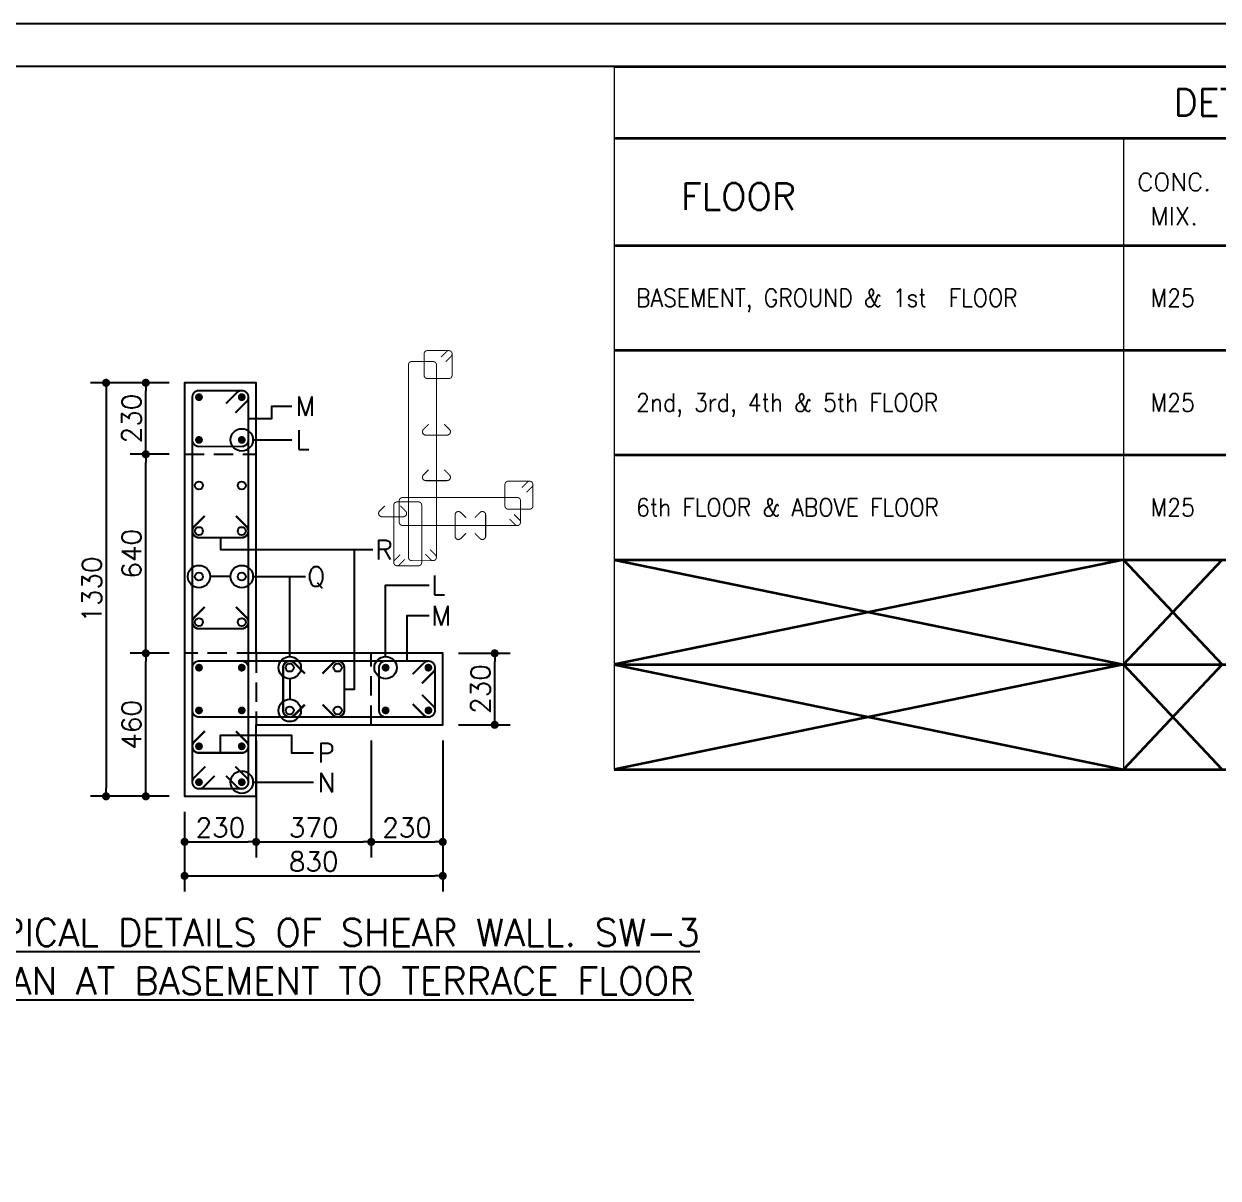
# Model space of a CAD drawing. Extents: x -200722 to 834823, y -494970 to 88783.
# Drawn here: x 376544 to 391900, y -54460 to -39610 of the extents above; entities that cross this region are included whole.
import ezdxf
from ezdxf.enums import TextEntityAlignment as Align

# ---------------------------------------------------------------- set-up
doc = ezdxf.new("R2010")
doc.units = 0
doc.header["$LTSCALE"] = 100
doc.header["$MEASUREMENT"] = 0
doc.header["$PDMODE"] = 34
doc.linetypes.add('HIDDEN', pattern=[0.375, 0.25, -0.125])
doc.layers.get('0').update_dxf_attribs({"linetype": 'CONTINUOUS'})
doc.layers.get('DEFPOINTS').update_dxf_attribs({"linetype": 'CONTINUOUS'})
doc.layers.add('9_PRINT BOUNDARY_NON PRINT', color=32, linetype='CONTINUOUS', plot=False)
doc.layers.add('9_TITLE TEXT', color=7, linetype='CONTINUOUS', lineweight=20)
for name, color, linetype in [('BEAM', 4, 'CONTINUOUS'), ('COL. SHED. STEEL.', 6, 'CONTINUOUS'), ('STEEL', 6, 'CONTINUOUS'), ('TEXT', 2, 'CONTINUOUS')]:
    doc.layers.add(name, color=color, linetype=linetype)
doc.styles.add('ROMANS', font='romans.shx')
doc.styles.get("Standard").update_dxf_attribs({"font": 'simplex.shx'})
doc.dimstyles.new('STANDARD$0', dxfattribs={"dimtxt": 2.5, "dimasz": 2.5, "dimexe": 2, "dimexo": 0.7, "dimgap": 0.9, "dimtad": 1, "dimdec": 0, "dimdsep": 46, "dimtxsty": 'ROMANS', "dimcen": 0.09, "dimclrd": 4, "dimclre": 4, "dimclrt": 3, "dimadec": 0, "dimazin": 0, "dimtfac": 1, "dimtdec": 0, "dimtmove": 0, "dimatfit": 3, "dimfxl": 1, "dimtolj": 1, "dimtzin": 0, "dimarcsym": 0})

# ---------------------------------------------------------------- blocks, each defined once
blk = doc.blocks.new('DOT')
at = {"color": 0, "linetype": 'ByBlock'}
blk.add_line((-0.5, 0), (-1, 0), dxfattribs=at)
at = {"color": 0, "linetype": 'ByBlock', "const_width": 0.5}
blk.add_lwpolyline([(-0.25, 0, 1), (0.25, 0, 1)], format="xyb", close=True, dxfattribs=at)
blk = doc.blocks.new('*D101')
at = {"layer": 'BEAM', "color": 0, "lineweight": -2, "transparency": 16777216}
for p, q in [((378610, -49748), (378610, -50334)), ((379530, -49748), (379530, -50334)), ((378714, -50134), (379426, -50134))]:
    blk.add_line(p, q, dxfattribs=at)
at = {"layer": 'DEFPOINTS', "color": 0, "lineweight": -3, "transparency": 16777216}
for p in [(378610, -49548, 3448), (379530, -49548, 3448), (379530, -50134)]:
    blk.add_point(p, dxfattribs=at)
at = {"layer": 'BEAM', "color": 0, "lineweight": -2, "transparency": 16777216, "xscale": 104, "yscale": 104, "zscale": 104, "rotation": 180}
blk.add_blockref('DOT', (378610, -50134), dxfattribs=at)
at = {"layer": 'BEAM', "color": 0, "lineweight": -2, "transparency": 16777216, "xscale": 104, "yscale": 104, "zscale": 104}
blk.add_blockref('DOT', (379530, -50134), dxfattribs=at)
at = {"layer": 'BEAM', "color": 0, "transparency": 16777216, "insert": (379070, -49950), "char_height": 248, "attachment_point": 5}
blk.add_mtext('\\A1;230', dxfattribs=at)
blk = doc.blocks.new('_DOT')
at = {"color": 0, "linetype": 'ByBlock'}
blk.add_line((-0.5, 0), (-1, 0), dxfattribs=at)
at = {"color": 0, "linetype": 'ByBlock', "const_width": 0.5}
blk.add_lwpolyline([(-0.25, 0, 1), (0.25, 0, 1)], format="xyb", close=True, dxfattribs=at)
blk = doc.blocks.new('*D102')
at = {"layer": 'BEAM', "color": 0, "lineweight": -2, "transparency": 16777216}
for p, q in [((379530, -48828), (379530, -50334)), ((381010, -48828), (381010, -50334)), ((379634, -50134), (380906, -50134))]:
    blk.add_line(p, q, dxfattribs=at)
at = {"layer": 'DEFPOINTS', "color": 0, "lineweight": -3, "transparency": 16777216}
for p in [(379530, -48628, 3448), (381010, -48628, 3448), (381010, -50134)]:
    blk.add_point(p, dxfattribs=at)
at = {"layer": 'BEAM', "color": 0, "lineweight": -2, "transparency": 16777216, "xscale": 104, "yscale": 104, "zscale": 104, "rotation": 180}
blk.add_blockref('DOT', (379530, -50134), dxfattribs=at)
at = {"layer": 'BEAM', "color": 0, "lineweight": -2, "transparency": 16777216, "xscale": 104, "yscale": 104, "zscale": 104}
blk.add_blockref('DOT', (381010, -50134), dxfattribs=at)
at = {"layer": 'BEAM', "color": 0, "transparency": 16777216, "insert": (380270, -49950), "char_height": 248, "attachment_point": 5}
blk.add_mtext('\\A1;370', dxfattribs=at)
blk = doc.blocks.new('*D103')
at = {"layer": 'BEAM', "color": 0, "lineweight": -2, "transparency": 16777216}
for p, q in [((381010, -48828), (381010, -50334)), ((381930, -48828), (381930, -50334)), ((381114, -50134), (381826, -50134))]:
    blk.add_line(p, q, dxfattribs=at)
at = {"layer": 'DEFPOINTS', "color": 0, "lineweight": -3, "transparency": 16777216}
for p in [(381010, -48628, 3448), (381930, -48628, 3448), (381930, -50134)]:
    blk.add_point(p, dxfattribs=at)
at = {"layer": 'BEAM', "color": 0, "lineweight": -2, "transparency": 16777216, "xscale": 104, "yscale": 104, "zscale": 104, "rotation": 180}
blk.add_blockref('DOT', (381010, -50134), dxfattribs=at)
at = {"layer": 'BEAM', "color": 0, "lineweight": -2, "transparency": 16777216, "xscale": 104, "yscale": 104, "zscale": 104}
blk.add_blockref('DOT', (381930, -50134), dxfattribs=at)
at = {"layer": 'BEAM', "color": 0, "transparency": 16777216, "insert": (381470, -49950), "char_height": 248, "attachment_point": 5}
blk.add_mtext('\\A1;230', dxfattribs=at)
blk = doc.blocks.new('*D104')
at = {"layer": 'BEAM', "color": 0, "lineweight": -2, "transparency": 16777216}
for p, q in [((382130, -47708), (382798, -47708)), ((382598, -48524), (382598, -47812)), ((382130, -48628), (382798, -48628))]:
    blk.add_line(p, q, dxfattribs=at)
at = {"layer": 'DEFPOINTS', "color": 0, "lineweight": -3, "transparency": 16777216}
for p in [(381930, -47708, 3448), (382598, -47708), (381930, -48628, 3448)]:
    blk.add_point(p, dxfattribs=at)
at = {"layer": 'BEAM', "color": 0, "lineweight": -2, "transparency": 16777216, "xscale": 104, "yscale": 104, "zscale": 104}
for p, rotation in [((382598, -47708), 90), ((382598, -48628), 270)]:
    blk.add_blockref('DOT', p, dxfattribs=dict(at, rotation=rotation))
at = {"layer": 'BEAM', "color": 0, "transparency": 16777216, "insert": (382414, -48168), "char_height": 248, "attachment_point": 5, "rotation": 90}
blk.add_mtext('\\A1;230', dxfattribs=at)
blk = doc.blocks.new('*D105')
at = {"layer": 'BEAM', "color": 0, "lineweight": -2, "transparency": 16777216}
for p, q in [((378410, -47708), (377911, -47708)), ((378111, -49444), (378111, -47812)), ((378410, -49548), (377911, -49548))]:
    blk.add_line(p, q, dxfattribs=at)
at = {"layer": 'DEFPOINTS', "color": 0, "lineweight": -3, "transparency": 16777216}
for p in [(378111, -47708), (378610, -47708, 3448), (378610, -49548, 3448)]:
    blk.add_point(p, dxfattribs=at)
at = {"layer": 'BEAM', "color": 0, "lineweight": -2, "transparency": 16777216, "xscale": 104, "yscale": 104, "zscale": 104}
for p, rotation in [((378111, -47708), 90), ((378111, -49548), 270)]:
    blk.add_blockref('DOT', p, dxfattribs=dict(at, rotation=rotation))
at = {"layer": 'BEAM', "color": 0, "transparency": 16777216, "insert": (377927, -48628), "char_height": 248, "attachment_point": 5, "rotation": 90}
blk.add_mtext('\\A1;460', dxfattribs=at)
blk = doc.blocks.new('*D106')
at = {"layer": 'BEAM', "color": 0, "lineweight": -2, "transparency": 16777216}
for p, q in [((378410, -45148), (377911, -45148)), ((378111, -47604), (378111, -45252)), ((378410, -47708), (377911, -47708))]:
    blk.add_line(p, q, dxfattribs=at)
at = {"layer": 'DEFPOINTS', "color": 0, "lineweight": -3, "transparency": 16777216}
for p in [(378111, -45148), (378610, -45148, 3448), (378610, -47708, 3448)]:
    blk.add_point(p, dxfattribs=at)
at = {"layer": 'BEAM', "color": 0, "lineweight": -2, "transparency": 16777216, "xscale": 104, "yscale": 104, "zscale": 104}
for p, rotation in [((378111, -45148), 90), ((378111, -47708), 270)]:
    blk.add_blockref('DOT', p, dxfattribs=dict(at, rotation=rotation))
at = {"layer": 'BEAM', "color": 0, "transparency": 16777216, "insert": (377927, -46428), "char_height": 248, "attachment_point": 5, "rotation": 90}
blk.add_mtext('\\A1;640', dxfattribs=at)
blk = doc.blocks.new('*D107')
at = {"layer": 'BEAM', "color": 0, "lineweight": -2, "transparency": 16777216}
for p, q in [((381930, -48828), (381930, -50772)), ((378610, -49748), (378610, -50772)), ((378714, -50572), (381826, -50572))]:
    blk.add_line(p, q, dxfattribs=at)
at = {"layer": 'DEFPOINTS', "color": 0, "lineweight": -3, "transparency": 16777216}
for p in [(381930, -48628, 3448), (378610, -49548, 3448), (381930, -50572)]:
    blk.add_point(p, dxfattribs=at)
at = {"layer": 'BEAM', "color": 0, "lineweight": -2, "transparency": 16777216, "xscale": 104, "yscale": 104, "zscale": 104, "rotation": 180}
blk.add_blockref('DOT', (378610, -50572), dxfattribs=at)
at = {"layer": 'BEAM', "color": 0, "lineweight": -2, "transparency": 16777216, "xscale": 104, "yscale": 104, "zscale": 104}
blk.add_blockref('DOT', (381930, -50572), dxfattribs=at)
at = {"layer": 'BEAM', "color": 0, "transparency": 16777216, "insert": (380270, -50388), "char_height": 248, "attachment_point": 5}
blk.add_mtext('\\A1;830', dxfattribs=at)
blk = doc.blocks.new('*D108')
at = {"layer": 'BEAM', "color": 0, "lineweight": -2, "transparency": 16777216}
for p, q in [((378410, -44228), (377911, -44228)), ((378111, -45044), (378111, -44332)), ((378410, -45148), (377911, -45148))]:
    blk.add_line(p, q, dxfattribs=at)
at = {"layer": 'DEFPOINTS', "color": 0, "lineweight": -3, "transparency": 16777216}
for p in [(378111, -44228), (378610, -44228, 3448), (378610, -45148, 3448)]:
    blk.add_point(p, dxfattribs=at)
at = {"layer": 'BEAM', "color": 0, "lineweight": -2, "transparency": 16777216, "xscale": 104, "yscale": 104, "zscale": 104}
for p, rotation in [((378111, -44228), 90), ((378111, -45148), 270)]:
    blk.add_blockref('DOT', p, dxfattribs=dict(at, rotation=rotation))
at = {"layer": 'BEAM', "color": 0, "transparency": 16777216, "insert": (377927, -44688), "char_height": 248, "attachment_point": 5, "rotation": 90}
blk.add_mtext('\\A1;230', dxfattribs=at)
blk = doc.blocks.new('*D109')
at = {"layer": 'BEAM', "color": 0, "lineweight": -2, "transparency": 16777216}
for p, q in [((378410, -44228), (377400, -44228)), ((377600, -44332), (377600, -49444)), ((378410, -49548), (377400, -49548))]:
    blk.add_line(p, q, dxfattribs=at)
at = {"layer": 'DEFPOINTS', "color": 0, "lineweight": -3, "transparency": 16777216}
for p in [(378610, -44228, 3448), (377600, -49548), (378610, -49548)]:
    blk.add_point(p, dxfattribs=at)
at = {"layer": 'BEAM', "color": 0, "lineweight": -2, "transparency": 16777216, "xscale": 104, "yscale": 104, "zscale": 104}
for p, rotation in [((377600, -44228), 90), ((377600, -49548), 270)]:
    blk.add_blockref('DOT', p, dxfattribs=dict(at, rotation=rotation))
at = {"layer": 'BEAM', "color": 0, "transparency": 16777216, "insert": (377416, -46888), "char_height": 248, "attachment_point": 5, "rotation": 90}
blk.add_mtext('\\A1;1330', dxfattribs=at)

msp = doc.modelspace()

# ---------------------------------------------------------------- linework, layer by layer
at = {"lineweight": 20}
for p, q in [((384133.2, -40160.4), (384133.2, -49201)), ((390681.7, -41080.4), (390681.7, -49201))]:
    msp.add_line(p, q, dxfattribs=at)
at = {"lineweight": 35}
for p, q in [((384133.2, -40160.4), (412446.4, -40160.4)), ((384133.2, -41080.4), (412446.4, -41080.4)), ((384133.2, -42460.4), (412446.4, -42460.4)), ((384133.2, -43808.5), (412446.4, -43808.5)), ((384133.2, -45156.7), (412446.4, -45156.7)), ((384133.2, -45156.7), (412446.4, -45156.7)), ((384133.2, -46504.8), (412446.4, -46504.8)), ((384133.2, -47852.9), (412446.4, -47852.9)), ((384133.2, -49201), (412446.4, -49201))]:
    msp.add_line(p, q, dxfattribs=at)
at = {"color": 0, "linetype": 'HIDDEN', "ltscale": 10}
for p, q in [((378610, -45147.9), (379530, -45147.9)), ((379530, -47707.9), (378610, -47707.9)), ((379530, -47707.9), (379530, -48627.9)), ((381010, -48627.9), (381010, -47707.9))]:
    msp.add_line(p, q, dxfattribs=at)
at = {"color": 8, "lineweight": 35}
for p, q in [((384133.2, -46504.8), (390681.7, -47852.9)), ((390681.7, -46504.8), (384133.2, -47852.9)), ((390681.7, -46504.8), (391951.3, -47852.9)), ((390681.7, -47852.9), (391951.3, -46504.8)), ((384133.2, -47852.9), (390681.7, -49201)), ((390681.7, -47852.9), (384133.2, -49201)), ((391951.3, -47852.9), (390681.7, -49201)), ((391951.3, -49201), (390681.7, -47852.9))]:
    msp.add_line(p, q, dxfattribs=at)
msp.add_lwpolyline([(330496.4, -104400.4), (421906.4, -104400.4), (421906.4, -40160.4), (330496.4, -40160.4)], close=True)
at = {"layer": '9_PRINT BOUNDARY_NON PRINT'}
msp.add_lwpolyline([(329946.4, -104950.4), (422456.4, -104950.4), (422456.4, -39610.4), (329946.4, -39610.4)], close=True, dxfattribs=at)
at = {"layer": '9_TITLE TEXT'}
msp.add_lwpolyline([(421906.4, -40160.4), (330496.4, -40160.4), (330496.4, -104400.4), (421906.4, -104400.4)], dxfattribs=at)
at = {"layer": 'BEAM'}
msp.add_lwpolyline([(379530, -47707.9), (379530, -44227.9), (378610, -44227.9), (378610, -49547.9), (379530, -49547.9), (379530, -48627.9), (381930, -48627.9), (381930, -47707.9), (379530, -47707.9)], dxfattribs=at)
at = {"layer": 'COL. SHED. STEEL.', "linetype": 'Continuous'}
for points, const_width in [([(381732.3, -43813.9), (382007.3, -43813.9, -0.4142136), (382049.8, -43856.4), (382049.8, -44131.4, -0.4142136), (382007.3, -44173.9), (381732.3, -44173.9, -0.4142136), (381689.8, -44131.4), (381689.8, -43856.4, -0.4142136)], 12.5), ([(378795, -44327.9), (379345, -44327.9, -0.4142136), (379430, -44412.9), (379430, -44962.9, -0.4142136), (379345, -45047.9), (378795, -45047.9, -0.4142136), (378710, -44962.9), (378710, -44412.9, -0.4142136)], 25), ([(378770, -44412.9, 1), (378820, -44412.9, 1)], 50), ([(379320, -44412.9, 1), (379370, -44412.9, 1)], 50), ([(378770, -44962.9, 1), (378820, -44962.9, 1)], 50), ([(379370, -44962.9, -1), (379320, -44962.9, -1)], 50), ([(382771.6, -45494.3), (383046.6, -45494.3, -0.4142136), (383089.1, -45536.8), (383089.1, -45811.8, -0.4142136), (383046.6, -45854.3), (382771.6, -45854.3, -0.4142136), (382729.1, -45811.8), (382729.1, -45536.8, -0.4142136)], 12.5), ([(381616.8, -45760.2), (381341.8, -45760.2, 0.4142136), (381299.3, -45802.7), (381299.3, -46539.4, 0.4142136), (381341.8, -46581.9), (381616.8, -46581.9, 0.4142136), (381659.3, -46539.4), (381659.3, -45802.7, 0.4142136)], 12.5), ([(379345, -47807.9), (378795, -47807.9, 0.4142136), (378710, -47892.9), (378710, -49366.4, 0.4142136), (378795, -49451.4), (379345, -49451.4, 0.4142136), (379430, -49366.4), (379430, -47892.9, 0.4142136)], 25), ([(378770, -47892.9, 1), (378820, -47892.9, 1)], 50), ([(379320, -47892.9, 1), (379370, -47892.9, 1)], 50), ([(381195, -47807.9), (381745, -47807.9, -0.4142136), (381830, -47892.9), (381830, -48442.9, -0.4142136), (381745, -48527.9), (381195, -48527.9, -0.4142136), (381110, -48442.9), (381110, -47892.9, -0.4142136)], 25), ([(381170, -47892.9, 1), (381220, -47892.9, 1)], 50), ([(381720, -47892.9, 1), (381770, -47892.9, 1)], 50), ([(378770, -48442.9, 1), (378820, -48442.9, 1)], 50), ([(379370, -48442.9, -1), (379320, -48442.9, -1)], 50), ([(381170, -48442.9, 1), (381220, -48442.9, 1)], 50), ([(381770, -48442.9, -1), (381720, -48442.9, -1)], 50), ([(378770, -48904.7, 1), (378820, -48904.7, 1)], 50), ([(379370, -48904.7, -1), (379320, -48904.7, -1)], 50), ([(378770, -49366.4, 1), (378820, -49366.4, 1)], 50), ([(379370, -49366.4, -1), (379320, -49366.4, -1)], 50)]:
    msp.add_lwpolyline(points, format="xyb", close=True, dxfattribs=dict(at, const_width=const_width))
for points, const_width in [([(381966.1, -43957.5), (382040.1, -43883.5, 0.9104106), (381980.2, -43823.7), (381906.3, -43897.6)], 12.5), ([(379262.6, -44615.1), (379410.5, -44467.2, 0.9104106), (379290.8, -44347.5), (379142.9, -44495.4)], 25), ([(383005.4, -45637.9), (383079.3, -45563.9, 0.9104106), (383019.5, -45504.1), (382945.5, -45578.1)], 12.5), ([(381442.8, -46498.2), (381368.9, -46572.2, -0.9104106), (381309, -46512.3), (381383, -46438.4)], 12.5), ([(381662.6, -48095.1), (381810.5, -47947.2, 0.9104106), (381690.8, -47827.5), (381542.9, -47975.4)], 25), ([(378997.2, -49284), (378849.3, -49431.9, -0.9104106), (378729.6, -49312.2), (378877.5, -49164.3)], 25)]:
    msp.add_lwpolyline(points, format="xyb", dxfattribs=dict(at, const_width=const_width))
at = {"layer": 'COL. SHED. STEEL.', "color": 62, "linetype": 'Continuous'}
for points, const_width in [([(381530.9, -43954.6), (381805.9, -43954.6, -0.4142136), (381848.4, -43997.1), (381848.4, -46473.8, -0.4142136), (381805.9, -46516.3), (381530.9, -46516.3, -0.4142136), (381488.4, -46473.8), (381488.4, -43997.1, -0.4142136)], 12.5), ([(378795, -44327.9), (379345, -44327.9, -0.4142136), (379430, -44412.9), (379430, -49366.4, -0.4142136), (379345, -49451.4), (378795, -49451.4, -0.4142136), (378710, -49366.4), (378710, -44412.9, -0.4142136)], 25), ([(381412.3, -45703.9), (382887.3, -45703.9, -0.4142136), (382929.8, -45746.4), (382929.8, -46021.4, -0.4142136), (382887.3, -46063.9), (381412.3, -46063.9, -0.4142136), (381369.8, -46021.4), (381369.8, -45746.4, -0.4142136)], 12.5), ([(378795, -47807.9), (381745, -47807.9, -0.4142136), (381830, -47892.9), (381830, -48442.9, -0.4142136), (381745, -48527.9), (378795, -48527.9, -0.4142136), (378710, -48442.9), (378710, -47892.9, -0.4142136)], 25)]:
    msp.add_lwpolyline(points, format="xyb", close=True, dxfattribs=dict(at, const_width=const_width))
for points, const_width in [([(382846.1, -45920.4), (382920, -45994.3, -0.9104106), (382860.2, -46054.2), (382786.2, -45980.2)], 12.5), ([(381704.8, -46432.6), (381778.8, -46506.5, 0.9104106), (381838.6, -46446.7), (381764.7, -46372.8)], 12.5), ([(381662.6, -48240.8), (381810.5, -48388.7, -0.9104106), (381690.8, -48508.4), (381542.9, -48360.5)], 25), ([(379142.9, -49284), (379290.8, -49431.9, 0.9104106), (379410.5, -49312.2), (379262.6, -49164.3)], 25)]:
    msp.add_lwpolyline(points, format="xyb", dxfattribs=dict(at, const_width=const_width))
at = {"layer": 'COL. SHED. STEEL.', "color": 7, "linetype": 'Continuous'}
for centre in [(378795, -45548.9), (379345, -45548.9), (378795, -46134.9), (379345, -46134.9), (378795, -46720.9), (379345, -46720.9), (378795, -47306.9), (379345, -47306.9), (379961.7, -47892.9), (380578.4, -47892.9), (379961.7, -48442.9), (380578.4, -48442.9)]:
    msp.add_circle(centre, 51.5, dxfattribs=at)
at = {"layer": 'STEEL', "color": 140}
for points in [[(381748.4, -44760.5, 14, 14, 0), (381680.8, -44828, 14, 14, 0.6681786), (381710.9, -44900.6, 14, 14, 0), (381985.9, -44900.6, 14, 14, 0.6681786), (382015.9, -44828, 14, 14, 0), (381948.4, -44760.5, 0, 0, 0)], [(381748.4, -45346.5, 14, 14, 0), (381680.8, -45414, 14, 14, 0.6681786), (381710.9, -45486.6, 14, 14, 0), (381985.9, -45486.6, 14, 14, 0.6681786), (382015.9, -45414, 14, 14, 0), (381948.4, -45346.5, 0, 0, 0)], [(381184.7, -45811.5, 14, 14, 0), (381117.1, -45879, 14, 14, 0.6681786), (381147.2, -45951.5, 14, 14, 0), (381422.2, -45951.5, 14, 14, 0.6681786), (381452.2, -45879, 14, 14, 0), (381384.7, -45811.5, 0, 0, 0)], [(382228.3, -46163.9, 14, 14, 0), (382160.7, -46231.5, 14, 14, -0.6681786), (382088.2, -46201.4, 14, 14, 0), (382088.2, -45926.4, 14, 14, -0.6681786), (382160.7, -45896.4, 14, 14, 0), (382228.3, -45963.9, 0, 0, 0)], [(382341.4, -46163.9, 14, 14, 0), (382409, -46231.5, 14, 14, 0.6681786), (382481.5, -46201.4, 14, 14, 0), (382481.5, -45926.4, 14, 14, 0.6681786), (382409, -45896.4, 14, 14, 0), (382341.4, -45963.9, 0, 0, 0)], [(378870, -45939.8, 28, 28, 0), (378734.9, -46074.8, 28, 28, 0.6681786), (378795, -46219.9, 28, 28, 0), (379345, -46219.9, 28, 28, 0.6681786), (379405.2, -46074.8, 28, 28, 0), (379270.1, -45939.8, 0, 0, 0)], [(378870, -47111.8, 28, 28, 0), (378734.9, -47246.8, 28, 28, 0.6681786), (378795, -47391.9, 28, 28, 0), (379345, -47391.9, 28, 28, 0.6681786), (379405.2, -47246.8, 28, 28, 0), (379270.1, -47111.8, 0, 0, 0)], [(380156.9, -48368, 28, 28, 0), (380021.8, -48503.1, 28, 28, -0.6681786), (379876.7, -48442.9, 28, 28, 0), (379876.7, -47892.9, 28, 28, -0.6681786), (380021.8, -47832.8, 28, 28, 0), (380156.9, -47967.9, 0, 0, 0)], [(380383.2, -48368, 28, 28, 0), (380518.3, -48503.1, 28, 28, 0.6681786), (380663.4, -48442.9, 28, 28, 0), (380663.4, -47892.9, 28, 28, 0.6681786), (380518.3, -47832.8, 28, 28, 0), (380383.2, -47967.9, 0, 0, 0)], [(378870, -48709.5, 28, 28, 0), (378734.9, -48844.6, 28, 28, 0.6681786), (378795, -48989.7, 28, 28, 0), (379345, -48989.7, 28, 28, 0.6681786), (379405.2, -48844.6, 28, 28, 0), (379270.1, -48709.5, 0, 0, 0)]]:
    msp.add_lwpolyline(points, format="xyseb", dxfattribs=at)
at = {"layer": 'TEXT'}
for p, q in [((379201.1, -46720.9), (378939, -46720.9)), ((379961.7, -47749), (379961.7, -46720.9)), ((379961.7, -48036.9), (379961.7, -48299))]:
    msp.add_line(p, q, dxfattribs=at)
for points in [[(379430, -44687.9), (379732.4, -44687.9), (379732.4, -44528.6), (379988.9, -44528.6)], [(379489, -44962.9), (379987.3, -44962.9)], [(379070, -46219.9), (379070, -46371.6), (381030.3, -46371.6)], [(380663.4, -48167.9), (380792.8, -48167.9), (380792.8, -46371.6)], [(379489, -46720.9), (380165.1, -46720.9)], [(381195, -47749), (381195, -46830.6), (381753.7, -46830.6)], [(381470, -47807.9), (381470, -47223.9), (381753.7, -47223.9)], [(379070, -48989.7), (379070, -48759.5), (379984.9, -48759.5), (379984.9, -48989.7), (380268.5, -48989.7)], [(379489, -49366.4), (380268.5, -49366.4)]]:
    msp.add_lwpolyline(points, dxfattribs=at)
for centre in [(379345, -44962.9), (378795, -46720.9), (379345, -46720.9), (379961.7, -47892.9), (381195, -47892.9), (379961.7, -48442.9), (379345, -49366.4)]:
    msp.add_circle(centre, 143.9, dxfattribs=at)

# ---------------------------------------------------------------- texts
for s, height, p in [('DETAILS OF  SHEAR WALL SW-3', 345, (395059.6, -40620.4)), ('CONC.', 230, (391333.8, -41645.2)), ('FLOOR ', 345, (385850.1, -41831.3)), ('MIX.', 230, (391333.8, -42083.8)), ('%%UTYPICAL DETAILS OF SHEAR WALL. SW-3', 350, (380480.1, -51301.1, -3447.9)), ('%%UPLAN AT BASEMENT TO TERRACE FLOOR', 350, (380480.1, -51921.2, -3447.9))]:
    msp.add_text(s, height=height, dxfattribs=at).set_placement(p, align=Align.MIDDLE)
for s, height, width, p in [('BASEMENT, GROUND & 1st  FLOOR', 230, 0.9, (384416.1, -43134.5)), ('2nd, 3rd, 4th & 5th FLOOR', 230, 0.9, (384416.1, -44482.6)), ('M', 250, 0.99, (380035.9, -44528.6)), ('L', 250, 0.99, (380035.9, -44962.9)), ('6th FLOOR & ABOVE FLOOR', 230, 0.9, (384416.1, -45830.7)), ('R', 250, 0.99, (381062.8, -46377.2)), ('Q', 250, 0.99, (380186.5, -46720.9)), ('L', 250, 0.99, (381780.8, -46830.6, 0)), ('M', 250, 0.99, (381780.8, -47223.9, 0)), ('P', 250, 0.99, (380317.8, -48989.7)), ('N', 250, 0.99, (380317.8, -49370.4))]:
    msp.add_text(s, height=height, dxfattribs=dict(at, width=width)).set_placement(p, align=Align.MIDDLE_LEFT)
at = {"layer": 'TEXT', "width": 0.9}
for p in [(391316.5, -43134.5), (391316.5, -44482.6), (391316.5, -45830.7)]:
    msp.add_text('M25', height=230, dxfattribs=at).set_placement(p, align=Align.MIDDLE)

# ---------------------------------------------------------------- dimensions: what is measured, and where the dimension line sits
at = {"layer": 'BEAM'}
for base, p1, p2, picture, middle in [((377600, -49547.9, -3447.9), (378610, -44227.9), (378610, -49547.9, -3447.9), '*D109', (377416, -46887.9, -3447.9)), ((378111, -44227.9, -3447.9), (378610, -45147.9), (378610, -44227.9), '*D108', (377927, -44687.9, -3447.9)), ((378111, -45147.9, -3447.9), (378610, -47707.9), (378610, -45147.9), '*D106', (377927, -46427.9, -3447.9)), ((378111, -47707.9, -3447.9), (378610, -49547.9), (378610, -47707.9), '*D105', (377927, -48627.9, -3447.9)), ((382597.7, -47707.9, -3447.9), (381930, -48627.9), (381930, -47707.9), '*D104', (382413.7, -48167.9, -3447.9))]:
    dim = msp.add_linear_dim(base=base, p1=p1, p2=p2, angle=90, dimstyle='STANDARD$0', override={"dimscale": 8, "dimtxt": 31, "dimasz": 13, "dimexe": 25, "dimexo": 25, "dimgap": 7.5, "dimlfac": 0.25, "dimzin": 3, "dimtxsty": 'Standard', "dimblk": 'DOT', "dimcen": 3, "dimdle": 4, "dimclrd": 0, "dimclre": 0, "dimclrt": 0, "dimtmove": 2, "dimldrblk": 'DOT', "dimtzin": 3}, dxfattribs=at)
    dim.commit()
    dim.dimension.update_dxf_attribs({"geometry": picture, "text_midpoint": middle})
for base, p1, p2, picture, middle in [((381930, -50572.1, -3447.9), (378610, -49547.9), (381930, -48627.9), '*D107', (380270, -50388.1, -3447.9)), ((381010, -50134.2, -3447.9), (379530, -48627.9), (381010, -48627.9), '*D102', (380270, -49950.2, -3447.9)), ((381930, -50134.2, -3447.9), (381010, -48627.9), (381930, -48627.9), '*D103', (381470, -49950.2, -3447.9)), ((379530, -50134.2, -3447.9), (378610, -49547.9), (379530, -49547.9), '*D101', (379070, -49950.2, -3447.9))]:
    dim = msp.add_linear_dim(base=base, p1=p1, p2=p2, dimstyle='STANDARD$0', override={"dimscale": 8, "dimtxt": 31, "dimasz": 13, "dimexe": 25, "dimexo": 25, "dimgap": 7.5, "dimlfac": 0.25, "dimzin": 3, "dimtxsty": 'Standard', "dimblk": 'DOT', "dimcen": 3, "dimdle": 4, "dimclrd": 0, "dimclre": 0, "dimclrt": 0, "dimtmove": 2, "dimldrblk": 'DOT', "dimtzin": 3}, dxfattribs=at)
    dim.commit()
    dim.dimension.update_dxf_attribs({"geometry": picture, "text_midpoint": middle})

doc.saveas('drawing.dxf')
